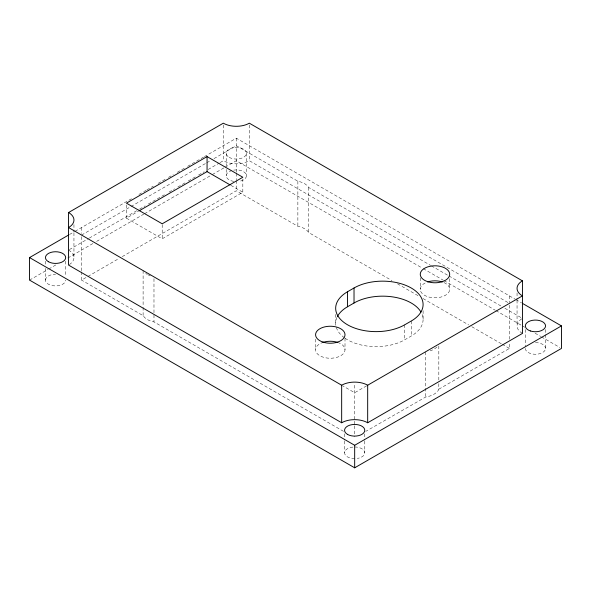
<?xml version="1.0" encoding="UTF-8"?>
<svg xmlns="http://www.w3.org/2000/svg" width="591" height="591" viewBox="0 0 591 591"><rect width="100%" height="100%" fill="white"/><g stroke="black" fill="none" stroke-linecap="round" stroke-linejoin="round"><path stroke-width="0.44" stroke-dasharray="2.96 2.22" d="M438.825 383.685L438.766 389.476A18.395 10.616 0 0 1 425.756 396.982L365.777 431.371M69.472 234.538L74.259 231.768M75.057 231.31L133.337 197.66M138.929 194.432L142.919 192.134M143.716 191.669L146.11 190.287M146.908 189.829L153.298 186.135M158.085 183.373L165.273 179.221M168.465 177.381L173.259 174.618M177.248 172.313L184.436 168.162M187.628 166.315L203.592 157.103M204.39 156.637L236.326 138.198L515.116 299.157M81.573 235.055L130.234 206.961M131.025 206.503L206.015 163.212M206.813 162.747L210.802 160.449M213.994 158.602L236.326 145.711L297.864 181.238C301.986 182.094 306.404 183.831 308.738 187.517L508.629 302.924M69.361 249.616L88.51 238.557M89.307 238.099L138.767 209.546M139.565 209.088L145.15 205.86M148.334 204.021L165.088 194.35M169.078 192.045L174.663 188.817M177.854 186.978L185.035 182.833M188.226 180.994L195.399 176.849M198.591 175.002L204.176 171.782M208.165 169.477L219.335 163.027M220.133 162.569L223.324 160.722A18.395 10.616 0 0 0 249.336 160.722L430.603 265.381M126.437 204.914L126.437 218.168L138.412 211.253M29.55 280.112L47.915 269.503M48.713 269.045L56.692 264.436M67.869 257.986L93.422 243.233M96.614 241.387L143.716 214.193M144.514 213.735L211.578 175.017M212.376 174.552L224.351 167.637M225.149 167.179L236.326 160.73L422.454 268.188M81.573 271.867L81.573 280.112L87.15 276.884M87.948 276.425L119.064 258.459M122.256 256.62L236.326 190.76L297.864 226.287C301.986 227.143 306.404 228.88 308.738 232.566L391.892 280.577M126.437 218.168L162.2 238.816L242.827 192.26L242.827 179.014M345.144 338.303A40.461 23.359 0 0 0 404.739 339.795L411.24 336.043A40.461 23.359 0 0 0 421.715 313.481M366.575 385.864L354.674 392.734L342.677 385.805M438.825 389.196L509.427 348.431L509.427 342.92M343.482 431.319L153.978 321.918C149.863 321.061 145.445 319.325 143.111 315.638L81.573 280.112M148.009 274.815L150.291 275.827M515.913 299.622L521.506 302.851M431.4 265.839L448.17 275.524M448.968 275.982L501.67 306.411M504.869 308.258L521.639 317.936M423.252 268.646L443.22 280.178M444.026 280.636L495.147 310.157M495.945 310.615L521.506 325.375M522.311 325.833L524.705 327.222M535.091 333.213L540.684 336.442M541.482 336.907L559.854 347.508M230.911 185.375L242.827 192.26M397.492 283.806L419.078 296.268M423.075 298.581L468.656 324.887M471.854 326.734L501.434 343.814M502.232 344.28L509.427 348.431M145.785 273.374L147.248 274.475M545.552 329.512L545.552 348.431A10.113 5.844 0 0 1 535.439 354.275A10.113 5.844 0 0 1 525.325 348.431M525.325 329.512L525.325 346.629M517.051 292.944L517.051 299.356M517.051 300.272L517.051 325.907M509.427 295.877L509.427 302.548M509.427 305.222L509.427 339.241M449.692 278.708L449.692 289.302M438.825 345.986L438.825 380.006M425.276 351.97L425.276 397.019M423.097 310.696L423.097 319.524M420.267 277.822L420.267 289.302M411.24 321.031L411.24 336.043M404.739 324.784L404.739 339.795M364.787 433.875L364.787 440.184M364.787 441.085L364.787 452.802M354.674 385.221L354.674 420.312M354.674 421.235L354.674 424.914M354.674 425.83L354.674 436.86M345.004 338.266L345.004 349.746M344.56 433.875L344.56 440.184M344.56 441.085L344.56 452.802M335.666 314.449L335.666 323.277M315.572 339.145L315.572 349.746M308.738 187.517L308.738 232.566M297.864 181.238L297.864 226.287M249.336 125.019L249.336 160.722M246.44 153.217L246.44 175.741M236.326 138.198L236.326 172.446M236.326 173.362L236.326 179.775M236.326 180.691L236.326 190.76M226.213 153.217L226.213 165.835M226.213 169.432L226.213 175.741M223.324 125.019L223.324 160.722M162.2 224.676L162.2 238.816M153.978 278.701L153.978 321.918M143.111 270.589L143.111 306.441M143.111 307.364L143.111 315.638M81.573 227.55L81.573 233.386M81.573 236.725L81.573 270.951M73.949 224.617L73.949 231.945M73.949 232.861L73.949 257.58M65.675 261.185L65.675 276.507M45.448 261.185L45.448 264.79M45.448 268.395L45.448 280.112A10.113 5.844 0 0 0 55.561 285.948A10.113 5.844 0 0 0 65.675 280.112M233.711 170.105A10.113 5.844 0 0 1 246.1 174.234A10.113 5.844 0 0 1 238.949 181.385M233.711 181.385A10.113 5.844 0 0 1 226.301 176.502A10.113 5.844 0 0 1 231.273 170.688M45.448 280.112A10.113 5.844 0 0 1 55.561 274.268M354.674 446.959A10.113 5.844 0 0 1 364.699 452.034A10.113 5.844 0 0 1 357.289 458.439M354.674 458.638A10.113 5.844 0 0 1 344.568 453.053A10.113 5.844 0 0 1 353.795 446.981M535.439 342.595A10.113 5.844 0 0 1 545.552 348.431M68.563 250.074A18.395 10.616 0 0 1 69.383 264.583M522.437 333.42A18.395 10.616 0 0 1 522.437 318.401M436.926 346.983A18.395 10.616 0 0 1 430.196 350.869M337.646 342.388A14.716 8.496 0 0 1 341.761 355.065A14.716 8.496 0 0 1 319.435 355.486A14.716 8.496 0 0 1 322.117 342.684M443.937 282.564A14.716 8.496 0 0 1 445.828 295.042A14.716 8.496 0 0 1 424.131 295.042A14.716 8.496 0 0 1 426.022 282.564M344.39 337.771A40.461 23.359 0 0 1 337.047 317.234M229.175 157.346A10.113 5.844 0 0 0 246.1 154.731A10.113 5.844 0 0 0 233.711 147.58A10.113 5.844 0 0 0 229.175 157.346"/><path stroke-width="0.89" d="M68.563 212.531L223.324 123.187A18.395 10.616 0 0 0 249.336 123.187L522.437 280.858L522.437 333.42L367.676 422.764A18.395 10.616 0 0 0 341.664 422.764L68.563 265.093L68.563 212.531A18.395 10.616 0 0 1 68.563 227.55L341.664 385.221A18.395 10.616 0 0 1 367.676 385.221L522.437 295.877A18.395 10.616 0 0 1 522.437 280.858M522.311 303.309L561.45 325.907L561.45 348.431L354.674 467.813L29.55 280.112L29.55 257.58L68.667 234.996M207.064 156.593L126.437 203.149L162.2 223.797L242.827 177.241L207.064 156.593L207.064 171.612L139.21 210.788M347.523 291.747L354.024 287.994A40.461 23.359 0 0 1 411.24 287.994A40.461 23.359 0 0 1 411.24 321.031L404.739 324.784A40.461 23.359 0 0 1 347.523 324.784A40.461 23.359 0 0 1 347.523 291.747L347.523 306.759A40.461 23.359 0 0 0 337.409 316.503M347.523 306.759L354.024 303.006A40.461 23.359 0 0 1 420.955 312.026M29.55 257.58L354.674 445.289L561.45 325.907M207.064 171.612L230.113 184.917M367.676 385.221L367.676 422.764M354.674 445.289L354.674 467.813M354.024 287.994L354.024 303.006M341.664 385.221L341.664 422.764M322.93 342.388A14.716 8.496 0 0 1 337.646 342.388M427.618 281.951A14.716 8.496 0 0 1 442.334 281.951M48.41 261.71A10.113 5.844 0 0 0 65.328 259.094A10.113 5.844 0 0 0 52.939 251.943A10.113 5.844 0 0 0 48.41 261.71M347.523 434.407A10.113 5.844 0 0 0 364.44 431.785A10.113 5.844 0 0 0 352.051 424.633A10.113 5.844 0 0 0 347.523 434.407M530.386 330.967A10.113 5.844 0 0 0 545.552 325.907A10.113 5.844 0 0 0 530.386 320.854A10.113 5.844 0 0 0 530.386 330.967M322.93 342.086A14.716 8.496 0 0 0 345.004 334.728A14.716 8.496 0 0 0 322.93 327.377A14.716 8.496 0 0 0 322.93 342.086M427.618 281.648A14.716 8.496 0 0 0 449.692 274.29A14.716 8.496 0 0 0 427.618 266.933A14.716 8.496 0 0 0 427.618 281.648"/></g></svg>
